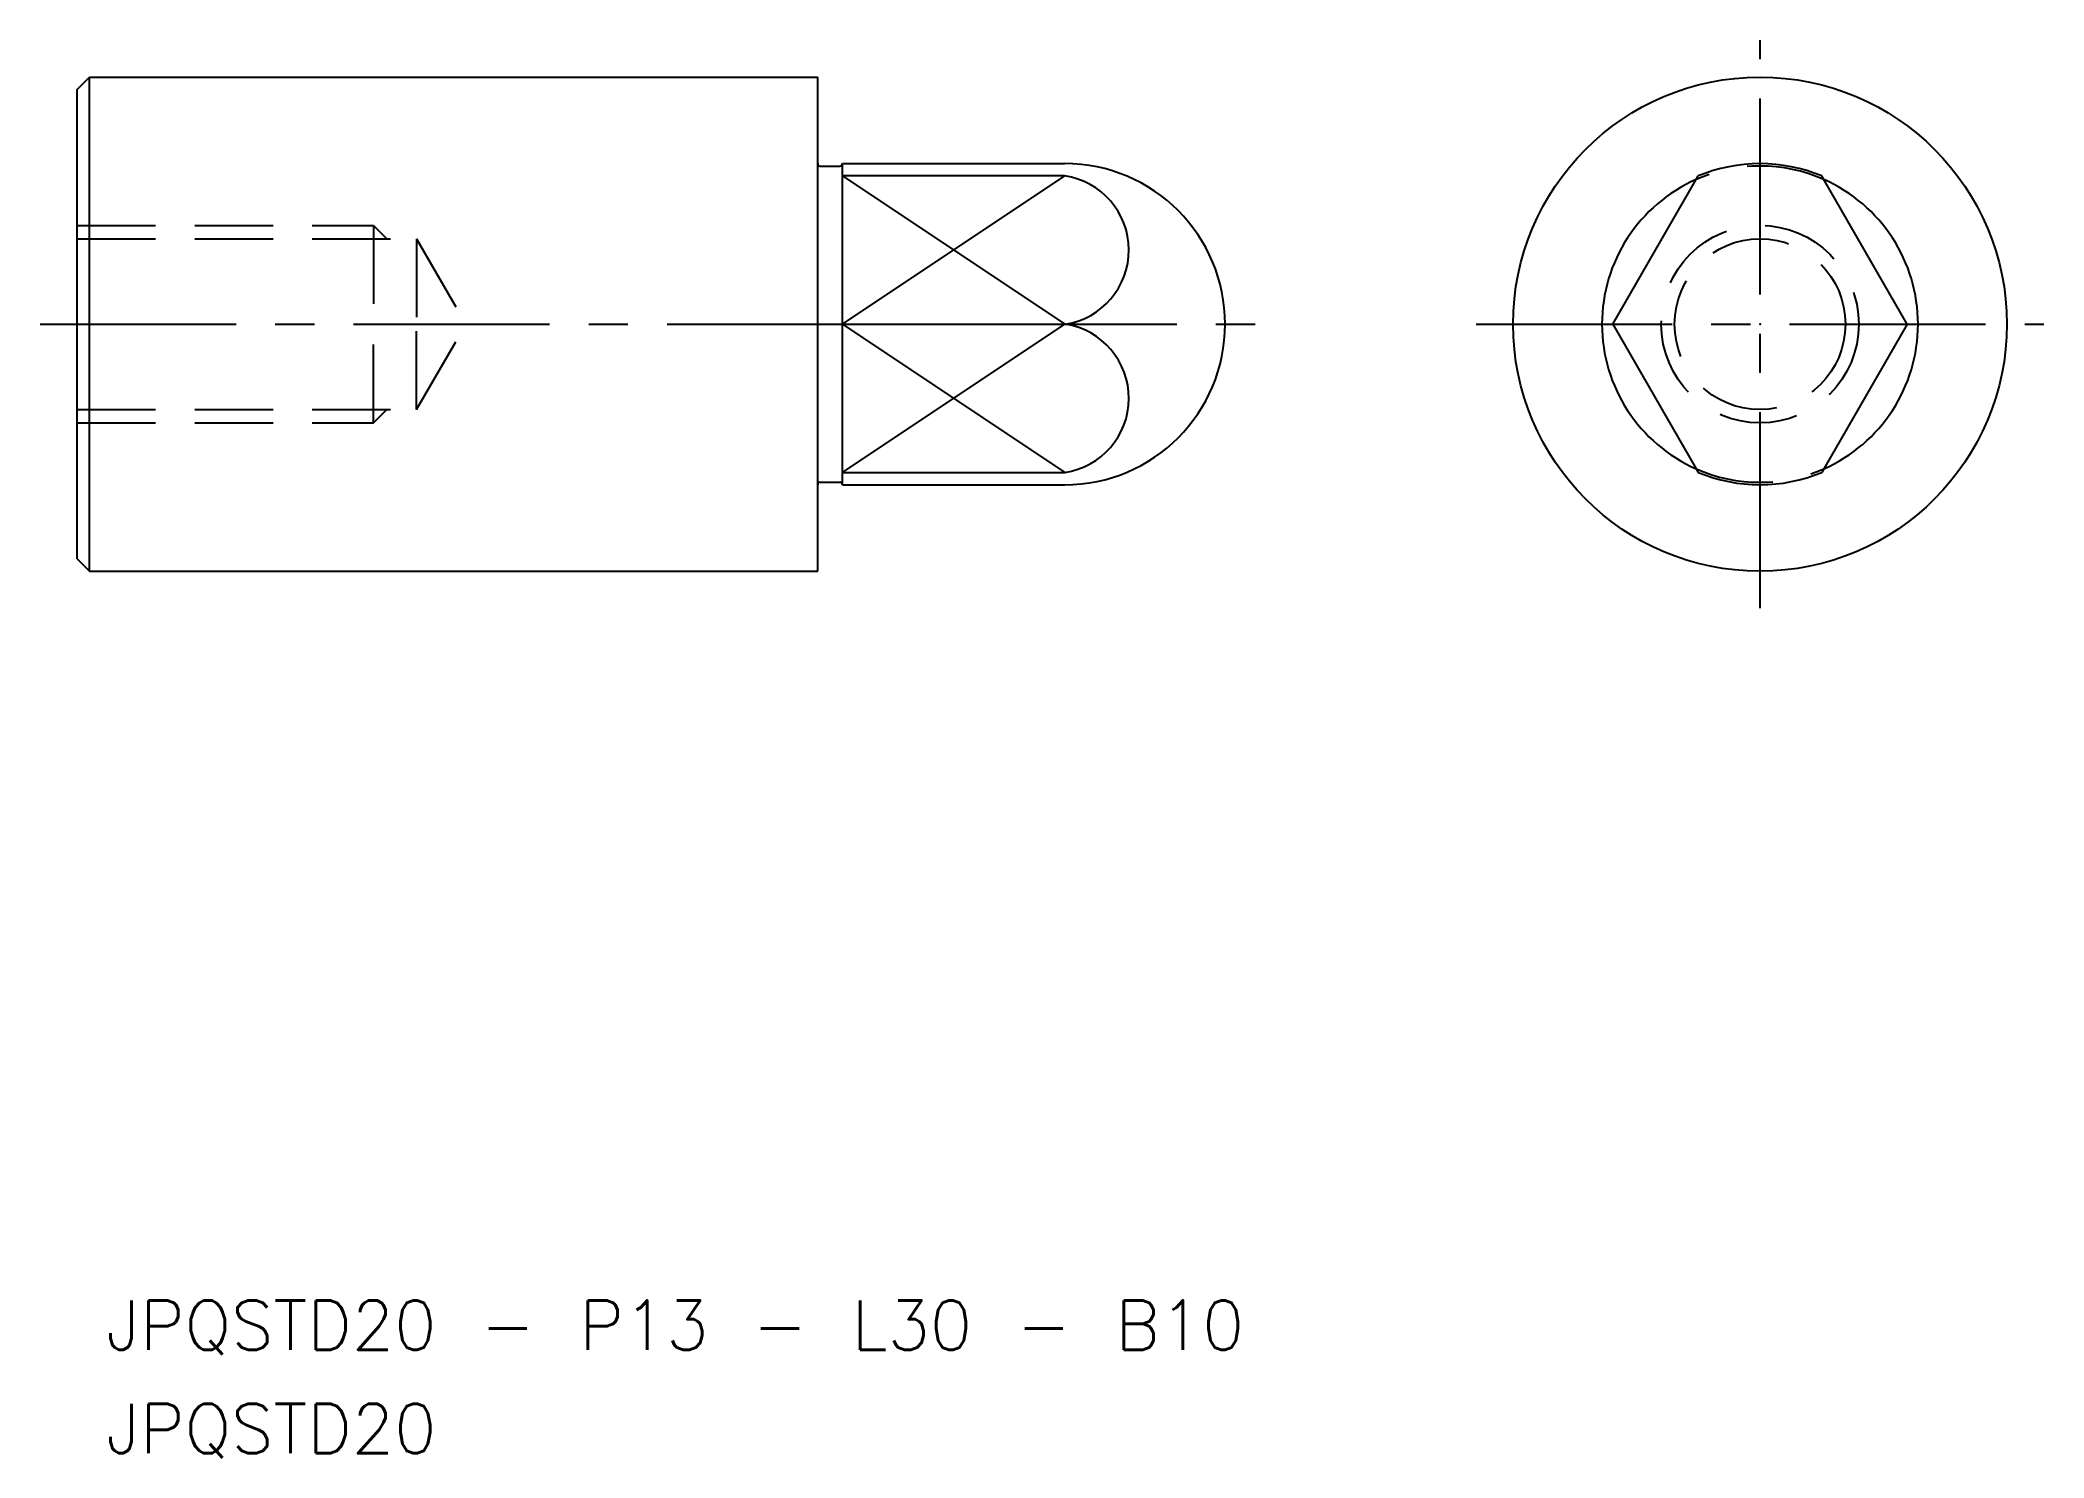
# Model space of a CAD drawing. Extents: x -11.3 to 69.8, y 15.6 to 73.
import ezdxf

# ---------------------------------------------------------------- set-up
doc = ezdxf.new("R2010")
doc.units = 0
doc.header["$LTSCALE"] = 0.25
doc.linetypes.add('CENTER', pattern=[50.8, 31.75, -6.35, 6.35, -6.35])
doc.linetypes.add('DASHED', pattern=[19.05, 12.7, -6.35])
doc.layers.get('0').update_dxf_attribs({"linetype": 'CONTINUOUS'})
doc.layers.add('CENTER', color=1, linetype='CENTER')
doc.styles.get("Standard").update_dxf_attribs({"font": 'txt.shx'})

msp = doc.modelspace()

# ---------------------------------------------------------------- linework, layer by layer
for p, q in [((-9.821, 71.017), (-9.321, 71.517)), ((-9.321, 71.517), (20.179, 71.517)), ((-9.321, 51.517), (-9.321, 71.517)), ((20.179, 68.017), (20.179, 71.517)), ((-9.821, 52.017), (-9.821, 71.017)), ((20.179, 55.017), (20.179, 68.017)), ((20.279, 67.917), (21.079, 67.917)), ((21.179, 55.017), (21.179, 68.017)), ((21.179, 68.017), (30.179, 68.017)), ((30.179, 67.517), (21.179, 67.517)), ((52.379, 61.517), (55.759, 67.372)), ((55.759, 67.372), (55.843, 67.517)), ((60.926, 67.372), (60.843, 67.517)), ((64.307, 61.517), (60.926, 67.372)), ((21.179, 61.517), (30.179, 61.517)), ((52.379, 61.517), (55.759, 55.661)), ((64.307, 61.517), (60.926, 55.661)), ((21.179, 55.517), (30.179, 55.517)), ((55.759, 55.661), (55.843, 55.517)), ((60.926, 55.661), (60.843, 55.517)), ((20.179, 51.517), (20.179, 55.017)), ((20.279, 55.117), (21.079, 55.117)), ((21.179, 55.017), (30.179, 55.017)), ((-9.821, 52.017), (-9.321, 51.517)), ((-9.321, 51.517), (20.179, 51.517))]:
    msp.add_line(p, q)
at = {"color": 3}
for p, q in [((21.179, 67.517), (30.179, 61.517)), ((21.179, 61.517), (30.179, 67.517)), ((21.179, 55.517), (30.179, 61.517)), ((21.179, 61.517), (30.179, 55.517))]:
    msp.add_line(p, q, dxfattribs=at)
at = {"color": 3, "linetype": 'DASHED'}
for p, q in [((-9.821, 65.517), (2.179, 65.517)), ((-9.821, 64.975), (3.931, 64.975)), ((2.179, 65.517), (2.721, 64.975)), ((2.179, 65.517), (2.179, 61.517)), ((3.931, 64.975), (3.931, 61.517)), ((3.931, 64.975), (5.928, 61.517)), ((2.179, 57.517), (2.179, 61.517)), ((3.931, 58.059), (5.928, 61.517)), ((3.931, 58.059), (3.931, 61.517)), ((-9.821, 58.059), (3.931, 58.059)), ((2.179, 57.517), (2.721, 58.059)), ((-9.821, 57.517), (2.179, 57.517))]:
    msp.add_line(p, q, dxfattribs=at)
msp.add_circle((58.343, 61.517), 10)
for radius in [4, 3.458]:
    msp.add_circle((58.343, 61.517), radius, dxfattribs=at)
for centre, radius, start, end in [((20.279, 68.017), 0.1, 180, 270), ((21.079, 68.017), 0.1, 270, 0), ((30.179, 61.517), 6.5, 270, 90), ((29.746, 64.514), 3.033, 278.78653, 81.78642), ((58.343, 61.517), 6.4, 293.80785, 293.80785), ((58.343, 61.517), 6.4, 113.80785, 246.19215), ((58.343, 61.517), 6.5, 67.38014, 112.61986), ((58.343, 61.517), 6.4, 293.80785, 66.19215), ((29.746, 58.519), 3.033, 278.21358, 81.21347), ((58.343, 61.517), 6.5, 247.38014, 292.61986), ((20.279, 55.017), 0.1, 90, 180), ((21.079, 55.017), 0.1, 0, 90)]:
    msp.add_arc(centre, radius, start, end)
for start, end in [(66.19215, 113.80785), (246.19215, 293.80785)]:
    msp.add_arc((58.343, 61.517), 6.4, start, end, dxfattribs=at)
msp.add_point((20.179, 61.517))
at = {"layer": 'CENTER', "color": 1, "linetype": 'CENTER'}
for p, q in [((58.343, 50.017), (58.343, 73.017)), ((-11.321, 61.517), (38.179, 61.517)), ((46.843, 61.517), (69.843, 61.517))]:
    msp.add_line(p, q, dxfattribs=at)
msp.add_point((58.343, 61.517), dxfattribs=at)

# ---------------------------------------------------------------- texts
for s, p in [('JPQSTD20 - P13 - L30 - B10', (-8.641, 20)), ('JPQSTD20', (-8.641, 15.813))]:
    msp.add_text(s, height=2).set_placement(p)

doc.saveas('drawing.dxf')
